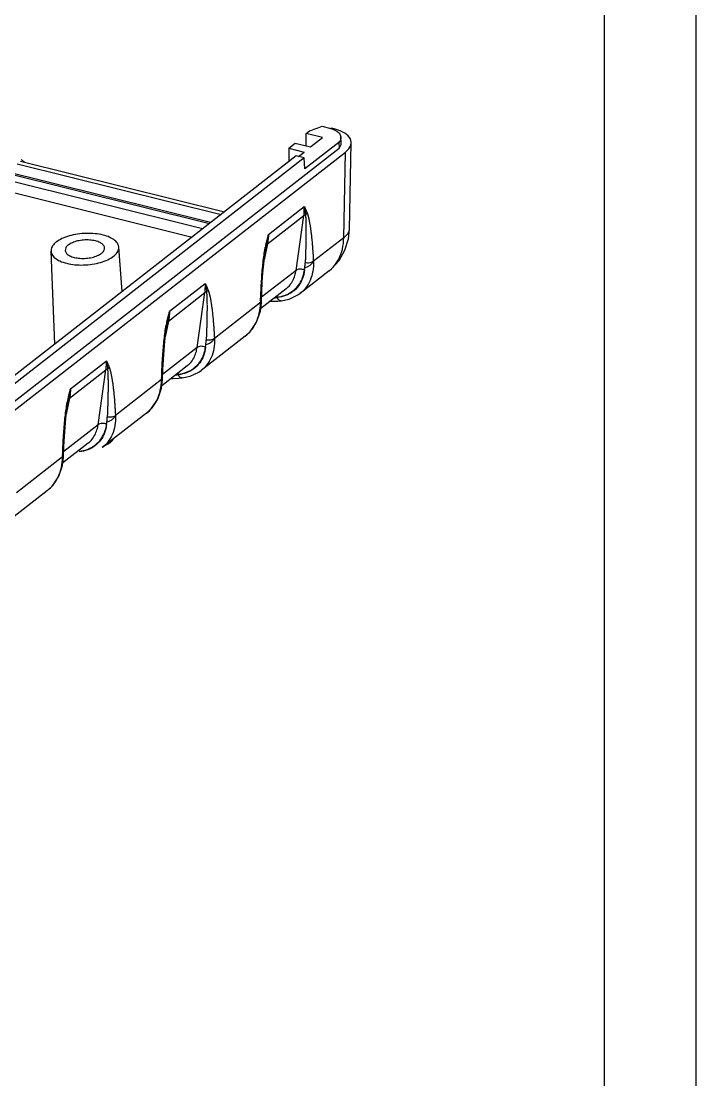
# Model space of a CAD drawing. Header units: inches. Extents: x 3700 to 4563, y 1353 to 2328.
# Drawn here: x 4012 to 4047.6, y 1409 to 1464.8 of the extents above; entities that cross this region are included whole.
import ezdxf

# ---------------------------------------------------------------- set-up
doc = ezdxf.new("R2010")
doc.units = ezdxf.units.IN
doc.header["$LTSCALE"] = 0.5
doc.layers.add('02___PRT_ALL_AXES', color=7, linetype='Continuous')
doc.layers.add('06___PRT_ALL_SURFS', color=7, linetype='Continuous')

msp = doc.modelspace()

# ---------------------------------------------------------------- linework, layer by layer
for p, q in [((4047.601, 1555.962), (4047.601, 1353.172)), ((4042.772, 1551.133), (4042.772, 1358))]:
    msp.add_line(p, q)
at = {"color": 7, "linetype": 'Continuous'}
for p, q in [((4027.053, 1458.916), (4027.227, 1459.051)), ((4027.891, 1459.296), (4028.417, 1459.165)), ((4028.392, 1459.194), (4028.355, 1459.181)), ((4028.533, 1459.159), (4028.392, 1459.194)), ((4026.134, 1458.143), (4026.482, 1458.414)), ((4026.482, 1458.414), (4027.292, 1458.212)), ((4028.773, 1458.439), (4026.994, 1457.052)), ((4027.918, 1458.7), (4027.053, 1458.916)), ((4027.058, 1458.27), (4027.053, 1458.916)), ((4027.292, 1458.212), (4027.918, 1458.7)), ((4028.773, 1458.439), (4028.793, 1458.152)), ((4028.907, 1458.436), (4028.887, 1458.723)), ((4029.336, 1453.878), (4029.436, 1458.427)), ((3990.968, 1428.66), (4028.793, 1458.152)), ((4026.134, 1458.143), (4026.957, 1457.938)), ((4026.134, 1458.143), (4026.139, 1457.431)), ((4026.652, 1457.7), (4026.957, 1457.938)), ((4026.525, 1457.732), (3992.265, 1431.02)), ((4026.952, 1457.626), (3992.692, 1430.913)), ((4011.812, 1457.322), (4022.568, 1454.646)), ((4011.991, 1457.462), (4022.748, 1454.786)), ((4026.952, 1457.626), (4026.525, 1457.732)), ((4026.994, 1457.052), (4026.952, 1457.626)), ((4022.017, 1454.216), (4010.888, 1456.985)), ((4011.142, 1456.856), (4021.953, 1454.167)), ((4009.499, 1456.325), (4021.039, 1453.454)), ((4021.591, 1453.884), (4010.78, 1456.574)), ((4025.068, 1453.59), (4026.956, 1455.063)), ((4025.013, 1453.093), (4026.936, 1454.593)), ((4026.523, 1451.695), (4026.936, 1454.593)), ((4029.034, 1453.422), (4027.436, 1452.176)), ((4017.359, 1450.584), (4017.173, 1452.93)), ((4025.013, 1453.093), (4024.846, 1452.256)), ((4024.941, 1452.908), (4024.969, 1453.04)), ((4013.799, 1447.809), (4013.604, 1452.718)), ((4026.523, 1451.695), (4024.707, 1450.279)), ((4028.263, 1451.671), (4026.744, 1450.487)), ((4021.738, 1450.994), (4019.849, 1449.522)), ((4025.997, 1450.729), (4024.658, 1449.684)), ((4024.698, 1450.008), (4024.716, 1450.541)), ((4025.531, 1450.267), (4025.548, 1450.298)), ((4025.737, 1450.094), (4025.737, 1450.094)), ((4024.65, 1450.004), (4022.218, 1448.108)), ((4024.696, 1449.975), (4024.698, 1450.008)), ((4019.723, 1448.839), (4019.751, 1448.972)), ((4023.848, 1448.229), (4021.526, 1446.418)), ((4014.631, 1445.453), (4016.52, 1446.926)), ((4019.48, 1445.94), (4019.498, 1446.472)), ((4020.313, 1446.199), (4020.33, 1446.23)), ((4019.432, 1445.935), (4017, 1444.039)), ((4019.478, 1445.907), (4019.48, 1445.94)), ((4020.519, 1446.026), (4020.519, 1446.026)), ((4014.505, 1444.77), (4014.533, 1444.903)), ((4018.63, 1444.16), (4016.308, 1442.35)), ((4014.261, 1441.871), (4014.28, 1442.404)), ((4014.214, 1441.867), (4011.782, 1439.97)), ((4014.26, 1441.838), (4014.261, 1441.871)), ((4013.412, 1440.092), (4011.09, 1438.281))]:
    msp.add_line(p, q, dxfattribs=at)
for points in [[(4028.262, 1451.67), (4028.392, 1451.778), (4028.796, 1452.225), (4029.099, 1452.762), (4029.283, 1453.365), (4029.336, 1453.877)], [(4024.716, 1450.541), (4024.743, 1451.073), (4024.778, 1451.569), (4024.82, 1452.041), (4024.876, 1452.51), (4024.941, 1452.908)], [(4025.148, 1450.066), (4025.254, 1450.069), (4025.555, 1450.08), (4025.737, 1450.094)], [(4025.737, 1450.094), (4026.162, 1450.182), (4026.624, 1450.401), (4026.745, 1450.488)], [(4023.848, 1448.229), (4024.126, 1448.491), (4024.445, 1448.974), (4024.64, 1449.548), (4024.696, 1449.975)], [(4019.498, 1446.472), (4019.525, 1447.004), (4019.56, 1447.501), (4019.602, 1447.972), (4019.658, 1448.441), (4019.723, 1448.839)], [(4020.519, 1446.026), (4020.944, 1446.113), (4021.405, 1446.332), (4021.527, 1446.419)], [(4018.63, 1444.16), (4018.908, 1444.423), (4019.227, 1444.905), (4019.422, 1445.48), (4019.478, 1445.907)], [(4019.93, 1445.998), (4020.036, 1446), (4020.336, 1446.011), (4020.519, 1446.026)], [(4014.28, 1442.404), (4014.307, 1442.935), (4014.341, 1443.432), (4014.384, 1443.904), (4014.44, 1444.372), (4014.505, 1444.771)], [(4013.412, 1440.092), (4013.69, 1440.354), (4014.009, 1440.836), (4014.204, 1441.411), (4014.26, 1441.838)]]:
    msp.add_lwpolyline(points, dxfattribs=at)
for centre, radius, start, end in [((3951.269, 1666.067), 220.511, 290.14903, 290.33285), ((4012.944, 1458.619), 1.412, 229.6368, 230.0802), ((4018.354, 1454.508), 6.776, 347.4911, 352.2154), ((4027.986, 1452.289), 3.146, 166.2635, 168.509), ((4022.685, 1452.295), 4.324, 352.2536, 354.1518), ((4022.815, 1452.283), 4.194, 354.1332, 357.5166), ((4027.144, 1453.104), 1.818, 307.9482, 315.746), ((4027.15, 1453.099), 1.81, 315.7499, 317.483), ((4057.13, 1449.118), 32.492, 178.3036, 178.4373), ((4024.716, 1442.791), 7.553, 83.6806, 84.3819), ((4013.136, 1450.44), 6.776, 347.4911, 352.2154), ((4021.615, 1450.059), 3.035, 358.526, 358.9511), ((4022.768, 1448.22), 3.146, 166.2635, 168.509), ((4017.596, 1448.215), 4.194, 354.1332, 357.5166), ((4017.467, 1448.227), 4.324, 352.2536, 354.1518), ((4016.397, 1445.99), 3.035, 358.526, 358.9511), ((4051.912, 1445.049), 32.492, 178.3036, 178.4373), ((4007.918, 1446.371), 6.776, 347.4911, 352.2154), ((4017.549, 1444.152), 3.146, 166.2635, 168.509), ((4012.378, 1444.146), 4.194, 354.1332, 357.5166), ((4012.249, 1444.158), 4.324, 352.2536, 354.1518), ((4011.179, 1441.922), 3.035, 358.526, 358.9511), ((4046.693, 1440.981), 32.492, 178.3036, 178.4373)]:
    msp.add_arc(centre, radius, start, end, dxfattribs=at)
for points, start_tangent, end_tangent in [([(4028.417, 1459.165), (4028.569, 1459.099), (4028.694, 1459.022)], (0.939839, -0.341619), (0.804398, -0.594091)), ([(4028.694, 1459.022), (4028.791, 1458.936), (4028.855, 1458.841), (4028.885, 1458.742), (4028.887, 1458.723)], (0.804398, -0.594091), (0.067753, -0.997702)), ([(4028.887, 1458.723), (4028.882, 1458.641), (4028.844, 1458.539), (4028.773, 1458.439)], (0.067753, -0.997702), (-0.665775, -0.746153)), ([(4028.793, 1458.152), (4028.849, 1458.226), (4028.887, 1458.303), (4028.907, 1458.388), (4028.907, 1458.436)], (0.665932, 0.746012), (-0.068991, 0.997617)), ([(4012.038, 1457.537), (4012.198, 1457.421), (4012.233, 1457.4)], (0.766946, -0.641712), (0.869546, -0.493851)), ([(4026.936, 1454.593), (4026.949, 1454.706), (4026.957, 1454.822), (4026.959, 1454.941), (4026.956, 1455.063)], (0.138015, 0.99043), (-0.045444, 0.998967)), ([(4026.956, 1455.063), (4026.982, 1454.92), (4027.002, 1454.779), (4027.017, 1454.637)], (0.194364, -0.980929), (0.086261, -0.996273)), ([(4026.956, 1455.063), (4027.005, 1454.954), (4027.054, 1454.844), (4027.103, 1454.731)], (0.413489, -0.910509), (0.386009, -0.922495)), ([(4026.936, 1454.593), (4026.973, 1454.618), (4027.017, 1454.637)], (0.763922, 0.645308), (0.944381, 0.328852)), ([(4027.017, 1454.637), (4027.022, 1454.596), (4027.025, 1454.557), (4027.028, 1454.519), (4027.03, 1454.483), (4027.032, 1454.446), (4027.034, 1454.409), (4027.036, 1454.369), (4027.038, 1454.327), (4027.039, 1454.279), (4027.041, 1454.227), (4027.042, 1454.169), (4027.044, 1454.106), (4027.045, 1454.037), (4027.045, 1453.964), (4027.046, 1453.884), (4027.046, 1453.799), (4027.046, 1453.706), (4027.046, 1453.606), (4027.045, 1453.496), (4027.043, 1453.378), (4027.041, 1453.247), (4027.038, 1453.103), (4027.034, 1452.941), (4027.029, 1452.759), (4027.023, 1452.558), (4027.015, 1452.339), (4027.005, 1452.102)], (0.111154, -0.993803), (-0.042906, -0.999079)), ([(4027.103, 1454.731), (4027.079, 1454.697), (4027.05, 1454.666), (4027.017, 1454.637)], (-0.527447, -0.849588), (-0.792602, -0.609739)), ([(4027.103, 1454.731), (4027.118, 1454.693), (4027.131, 1454.656), (4027.142, 1454.621), (4027.152, 1454.586), (4027.162, 1454.552), (4027.171, 1454.516), (4027.181, 1454.478), (4027.19, 1454.436), (4027.201, 1454.39), (4027.211, 1454.339), (4027.222, 1454.282), (4027.234, 1454.22), (4027.246, 1454.152), (4027.258, 1454.079), (4027.27, 1454), (4027.283, 1453.914), (4027.296, 1453.821), (4027.309, 1453.72), (4027.322, 1453.609), (4027.336, 1453.489), (4027.35, 1453.356), (4027.364, 1453.209), (4027.379, 1453.043), (4027.394, 1452.856), (4027.409, 1452.649), (4027.423, 1452.423), (4027.436, 1452.176)], (0.385924, -0.922531), (0.048744, -0.998811)), ([(4017.172, 1452.93), (4017.131, 1453.079), (4016.971, 1453.275), (4016.703, 1453.44), (4016.345, 1453.562), (4015.923, 1453.634), (4015.464, 1453.65), (4015, 1453.609), (4014.562, 1453.514), (4014.181, 1453.371), (4013.882, 1453.191)], (-0.086813, 0.996225), (-0.788621, -0.61488)), ([(4024.929, 1453.036), (4024.975, 1453.223), (4025.021, 1453.407), (4025.068, 1453.59)], (0.234056, 0.972223), (0.245906, 0.969294)), ([(4025.068, 1453.59), (4025.062, 1453.463), (4025.051, 1453.338), (4025.034, 1453.214), (4025.013, 1453.093)], (-0.024323, -0.999704), (-0.19809, -0.980184)), ([(4028.484, 1451.875), (4028.776, 1452.296), (4028.968, 1452.825), (4029.034, 1453.422)], (0.675824, 0.737063), (0.003202, 0.999995)), ([(4029.034, 1453.422), (4029.248, 1453.626), (4029.335, 1453.85), (4029.336, 1453.877)], (0.821601, 0.570063), (0.014242, 0.999899)), ([(4013.882, 1453.191), (4013.686, 1452.985), (4013.605, 1452.768), (4013.605, 1452.718)], (-0.788621, -0.61488), (0.048766, -0.99881)), ([(4014.512, 1453.034), (4014.383, 1452.89), (4014.351, 1452.754)], (-0.788621, -0.61488), (0.048524, -0.998822)), ([(4016.427, 1452.878), (4016.425, 1452.895), (4016.354, 1453.039), (4016.189, 1453.162), (4015.945, 1453.25), (4015.647, 1453.296), (4015.324, 1453.296), (4015.007, 1453.248), (4014.727, 1453.158), (4014.512, 1453.034)], (-0.048524, 0.998822), (-0.788621, -0.61488)), ([(4016.266, 1452.598), (4016.395, 1452.743), (4016.427, 1452.878)], (0.788621, 0.61488), (-0.048524, 0.998822)), ([(4016.896, 1452.441), (4017.092, 1452.647), (4017.172, 1452.865), (4017.172, 1452.93)], (0.788621, 0.61488), (-0.086813, 0.996225)), ([(4024.652, 1450.08), (4024.669, 1450.532), (4024.695, 1451.026), (4024.726, 1451.486), (4024.764, 1451.916), (4024.809, 1452.319), (4024.863, 1452.694), (4024.902, 1452.915)], (0.029604, 0.999562), (0.200186, 0.979758)), ([(4024.929, 1453.036), (4024.948, 1453.036), (4024.962, 1453.037), (4024.969, 1453.04)], (0.999265, -0.038331), (0.758146, 0.652085)), ([(4024.969, 1453.04), (4024.986, 1453.069), (4025.013, 1453.093)], (0.35928, 0.93323), (0.814255, 0.580507)), ([(4013.605, 1452.718), (4013.647, 1452.554), (4013.807, 1452.358), (4014.075, 1452.193), (4014.432, 1452.07), (4014.855, 1451.999), (4015.314, 1451.983), (4015.778, 1452.024), (4016.216, 1452.119), (4016.597, 1452.261), (4016.896, 1452.441)], (0.048766, -0.99881), (0.788621, 0.61488)), ([(4014.351, 1452.754), (4014.352, 1452.738), (4014.423, 1452.593), (4014.588, 1452.471), (4014.832, 1452.382), (4015.13, 1452.336), (4015.454, 1452.337), (4015.771, 1452.385), (4016.051, 1452.475), (4016.266, 1452.598)], (0.048524, -0.998822), (0.788621, 0.61488)), ([(4026.97, 1451.712), (4026.86, 1451.262), (4026.649, 1450.877), (4026.349, 1450.576), (4025.972, 1450.37), (4025.531, 1450.267)], (-0.128704, -0.991683), (-0.994748, -0.102356)), ([(4025.548, 1450.298), (4025.914, 1450.379), (4026.256, 1450.542), (4026.545, 1450.784), (4026.761, 1451.084), (4026.899, 1451.408), (4026.97, 1451.712)], (0.993648, 0.112531), (0.140927, 0.99002)), ([(4026.97, 1451.712), (4026.85, 1451.752), (4026.725, 1451.762), (4026.61, 1451.742), (4026.523, 1451.695)], (-0.899661, 0.436589), (-0.763922, -0.645308)), ([(4027.437, 1452.177), (4027.404, 1451.646), (4027.265, 1451.17), (4027.025, 1450.765), (4026.745, 1450.488)], (0.038773, -0.999248), (-0.78778, -0.615957)), ([(4026.987, 1451.855), (4027.109, 1451.889), (4027.237, 1451.957), (4027.352, 1452.055), (4027.437, 1452.177)], (0.985794, 0.167959), (0.442217, 0.896908)), ([(4027.437, 1452.177), (4027.353, 1452.125), (4027.243, 1452.094), (4027.121, 1452.085), (4027.005, 1452.102)], (-0.747885, -0.663828), (-0.967911, 0.251292)), ([(4025.997, 1450.729), (4026.152, 1450.871), (4026.343, 1451.137), (4026.464, 1451.424), (4026.523, 1451.695)], (0.787977, 0.615704), (0.137279, 0.990532)), ([(4021.718, 1450.524), (4021.731, 1450.638), (4021.738, 1450.754), (4021.741, 1450.873), (4021.738, 1450.994)], (0.138015, 0.99043), (-0.045444, 0.998967)), ([(4021.738, 1450.994), (4021.787, 1450.886), (4021.836, 1450.775), (4021.885, 1450.662)], (0.413489, -0.910509), (0.386009, -0.922495)), ([(4021.738, 1450.994), (4021.764, 1450.852), (4021.784, 1450.71), (4021.799, 1450.569)], (0.194364, -0.980929), (0.086261, -0.996273)), ([(4021.885, 1450.662), (4021.861, 1450.629), (4021.832, 1450.597), (4021.799, 1450.569)], (-0.527447, -0.849588), (-0.792602, -0.609739)), ([(4021.885, 1450.662), (4021.9, 1450.624), (4021.912, 1450.588), (4021.924, 1450.552), (4021.934, 1450.518), (4021.944, 1450.483), (4021.953, 1450.447), (4021.962, 1450.409), (4021.972, 1450.368), (4021.982, 1450.321), (4021.993, 1450.27), (4022.004, 1450.213), (4022.016, 1450.151), (4022.028, 1450.083), (4022.04, 1450.01), (4022.052, 1449.931), (4022.065, 1449.846), (4022.078, 1449.753), (4022.091, 1449.651), (4022.104, 1449.541), (4022.118, 1449.42), (4022.132, 1449.288), (4022.146, 1449.14), (4022.161, 1448.975), (4022.176, 1448.788), (4022.191, 1448.58), (4022.205, 1448.354), (4022.218, 1448.108)], (0.385924, -0.922531), (0.048744, -0.998811)), ([(4021.718, 1450.524), (4021.754, 1450.549), (4021.799, 1450.569)], (0.763922, 0.645308), (0.944381, 0.328852)), ([(4021.799, 1450.569), (4021.803, 1450.528), (4021.807, 1450.488), (4021.81, 1450.45), (4021.812, 1450.414), (4021.814, 1450.378), (4021.816, 1450.34), (4021.818, 1450.301), (4021.82, 1450.258), (4021.821, 1450.21), (4021.823, 1450.158), (4021.824, 1450.1), (4021.825, 1450.037), (4021.827, 1449.969), (4021.827, 1449.895), (4021.828, 1449.816), (4021.828, 1449.73), (4021.828, 1449.638), (4021.827, 1449.537), (4021.826, 1449.428), (4021.825, 1449.309), (4021.823, 1449.179), (4021.82, 1449.034), (4021.816, 1448.873), (4021.811, 1448.691), (4021.804, 1448.49), (4021.796, 1448.271), (4021.787, 1448.033)], (0.111154, -0.993803), (-0.042906, -0.999079)), ([(4024.65, 1450.004), (4024.695, 1450.053)], (0.82736, 0.561672), (0.358151, 0.933664)), ([(4024.695, 1450.053), (4024.7, 1450.078)], (0.358151, 0.933664), (0.01968, 0.999806)), ([(4025.531, 1450.267), (4025.355, 1450.225)], (-0.963113, -0.269098), (-0.980062, -0.198691)), ([(4025.548, 1450.298), (4025.519, 1450.356)], (-0.372632, 0.927979), (-0.515127, 0.857114)), ([(4025.737, 1450.094), (4025.734, 1450.094), (4025.656, 1450.111), (4025.585, 1450.171), (4025.531, 1450.267)], (-0.994494, -0.104794), (-0.366286, 0.930502)), ([(4019.711, 1448.967), (4019.757, 1449.154), (4019.803, 1449.339), (4019.849, 1449.522)], (0.234056, 0.972223), (0.245906, 0.969294)), ([(4019.849, 1449.522), (4019.844, 1449.394), (4019.833, 1449.269), (4019.816, 1449.146), (4019.795, 1449.025)], (-0.024323, -0.999704), (-0.19809, -0.980184)), ([(4023.848, 1448.229), (4024.146, 1448.52), (4024.414, 1448.944), (4024.584, 1449.443), (4024.649, 1449.981)], (0.788364, 0.615209), (0.025728, 0.999669)), ([(4024.65, 1450.003), (4024.66, 1450)], (0.920715, -0.390235), (0.961545, -0.274648)), ([(4024.66, 1450), (4024.693, 1449.981), (4024.692, 1449.977)], (0.961545, -0.274648), (-0.347314, -0.937749)), ([(4019.711, 1448.967), (4019.73, 1448.967), (4019.744, 1448.969), (4019.751, 1448.972)], (0.999265, -0.038331), (0.758146, 0.652085)), ([(4019.751, 1448.972), (4019.768, 1449), (4019.795, 1449.025)], (0.35928, 0.93323), (0.814255, 0.580507)), ([(4019.434, 1446.011), (4019.451, 1446.464), (4019.476, 1446.957), (4019.508, 1447.418), (4019.546, 1447.848), (4019.59, 1448.251), (4019.644, 1448.625), (4019.684, 1448.847)], (0.029604, 0.999562), (0.200186, 0.979758)), ([(4022.219, 1448.108), (4022.186, 1447.578), (4022.047, 1447.101), (4021.807, 1446.697), (4021.527, 1446.419)], (0.038773, -0.999248), (-0.78778, -0.615957)), ([(4021.769, 1447.786), (4021.891, 1447.821), (4022.019, 1447.888), (4022.134, 1447.986), (4022.219, 1448.108)], (0.985794, 0.167959), (0.442217, 0.896908)), ([(4022.219, 1448.108), (4022.135, 1448.057), (4022.024, 1448.025), (4021.903, 1448.017), (4021.787, 1448.033)], (-0.747885, -0.663828), (-0.967911, 0.251292)), ([(4021.752, 1447.644), (4021.642, 1447.193), (4021.431, 1446.809), (4021.131, 1446.507), (4020.754, 1446.301), (4020.313, 1446.199)], (-0.128704, -0.991683), (-0.994748, -0.102356)), ([(4020.33, 1446.23), (4020.696, 1446.31), (4021.037, 1446.473), (4021.327, 1446.715), (4021.543, 1447.015), (4021.681, 1447.339), (4021.752, 1447.644)], (0.993648, 0.112531), (0.140927, 0.99002)), ([(4021.752, 1447.644), (4021.632, 1447.683), (4021.507, 1447.693), (4021.392, 1447.673), (4021.305, 1447.627)], (-0.899661, 0.436589), (-0.763922, -0.645308)), ([(4016.499, 1446.456), (4016.512, 1446.569), (4016.52, 1446.685), (4016.523, 1446.804), (4016.52, 1446.926)], (0.138015, 0.99043), (-0.045444, 0.998967)), ([(4016.52, 1446.926), (4016.569, 1446.817), (4016.618, 1446.707), (4016.667, 1446.593)], (0.413489, -0.910509), (0.386009, -0.922495)), ([(4016.52, 1446.926), (4016.546, 1446.783), (4016.566, 1446.642), (4016.581, 1446.5)], (0.194364, -0.980929), (0.086261, -0.996273)), ([(4016.499, 1446.456), (4016.536, 1446.481), (4016.581, 1446.5)], (0.763922, 0.645308), (0.944381, 0.328852)), ([(4016.581, 1446.5), (4016.585, 1446.459), (4016.589, 1446.42), (4016.592, 1446.382), (4016.594, 1446.345), (4016.596, 1446.309), (4016.598, 1446.272), (4016.6, 1446.232), (4016.601, 1446.189), (4016.603, 1446.142), (4016.605, 1446.089), (4016.606, 1446.032), (4016.607, 1445.969), (4016.608, 1445.9), (4016.609, 1445.826), (4016.61, 1445.747), (4016.61, 1445.662), (4016.61, 1445.569), (4016.609, 1445.469), (4016.608, 1445.359), (4016.607, 1445.24), (4016.605, 1445.11), (4016.602, 1444.966), (4016.598, 1444.804), (4016.593, 1444.622), (4016.586, 1444.421), (4016.578, 1444.202), (4016.568, 1443.964)], (0.111154, -0.993803), (-0.042906, -0.999079)), ([(4016.667, 1446.593), (4016.643, 1446.56), (4016.614, 1446.529), (4016.581, 1446.5)], (-0.527447, -0.849588), (-0.792602, -0.609739)), ([(4016.667, 1446.593), (4016.681, 1446.556), (4016.694, 1446.519), (4016.706, 1446.484), (4016.716, 1446.449), (4016.725, 1446.414), (4016.735, 1446.379), (4016.744, 1446.341), (4016.754, 1446.299), (4016.764, 1446.253), (4016.775, 1446.201), (4016.786, 1446.145), (4016.798, 1446.083), (4016.81, 1446.015), (4016.822, 1445.942), (4016.834, 1445.863), (4016.847, 1445.777), (4016.86, 1445.684), (4016.873, 1445.583), (4016.886, 1445.472), (4016.9, 1445.352), (4016.914, 1445.219), (4016.928, 1445.072), (4016.943, 1444.906), (4016.958, 1444.719), (4016.972, 1444.512), (4016.987, 1444.286), (4017, 1444.039)], (0.385924, -0.922531), (0.048744, -0.998811)), ([(4020.313, 1446.199), (4020.137, 1446.157)], (-0.963113, -0.269098), (-0.980062, -0.198691)), ([(4020.519, 1446.026), (4020.516, 1446.025), (4020.438, 1446.042), (4020.367, 1446.103), (4020.313, 1446.199)], (-0.994494, -0.104794), (-0.366286, 0.930502)), ([(4018.63, 1444.16), (4018.928, 1444.451), (4019.196, 1444.875), (4019.366, 1445.375), (4019.431, 1445.912)], (0.788364, 0.615209), (0.025728, 0.999669)), ([(4019.431, 1445.935), (4019.442, 1445.931)], (0.920715, -0.390235), (0.961545, -0.274648)), ([(4019.432, 1445.935), (4019.477, 1445.985)], (0.82736, 0.561672), (0.358151, 0.933664)), ([(4019.442, 1445.931), (4019.474, 1445.913), (4019.473, 1445.908)], (0.961545, -0.274648), (-0.347315, -0.937749)), ([(4019.477, 1445.985), (4019.481, 1446.009)], (0.358151, 0.933664), (0.01968, 0.999806)), ([(4014.493, 1444.899), (4014.539, 1445.086), (4014.585, 1445.27), (4014.631, 1445.453)], (0.234056, 0.972223), (0.245906, 0.969294)), ([(4014.631, 1445.453), (4014.625, 1445.326), (4014.614, 1445.2), (4014.598, 1445.077), (4014.576, 1444.956)], (-0.024323, -0.999704), (-0.19809, -0.980184)), ([(4014.216, 1441.943), (4014.233, 1442.395), (4014.258, 1442.889), (4014.29, 1443.349), (4014.328, 1443.779), (4014.372, 1444.182), (4014.426, 1444.556), (4014.466, 1444.778)], (0.029604, 0.999562), (0.200186, 0.979758)), ([(4014.493, 1444.899), (4014.512, 1444.899), (4014.525, 1444.9), (4014.533, 1444.903)], (0.999265, -0.038331), (0.758146, 0.652085)), ([(4014.533, 1444.903), (4014.55, 1444.932), (4014.576, 1444.956)], (0.35928, 0.93323), (0.814255, 0.580507)), ([(4017, 1444.039), (4016.968, 1443.509), (4016.828, 1443.033), (4016.588, 1442.628), (4016.309, 1442.351)], (0.038773, -0.999248), (-0.78778, -0.615957)), ([(4016.55, 1443.718), (4016.673, 1443.752), (4016.801, 1443.82), (4016.916, 1443.918), (4017, 1444.039)], (0.985794, 0.167959), (0.442217, 0.896908)), ([(4017, 1444.039), (4016.916, 1443.988), (4016.806, 1443.957), (4016.684, 1443.948), (4016.568, 1443.964)], (-0.747885, -0.663828), (-0.967911, 0.251292)), ([(4016.534, 1443.575), (4016.424, 1443.125), (4016.213, 1442.74), (4015.913, 1442.439), (4015.536, 1442.233), (4015.094, 1442.13)], (-0.128704, -0.991683), (-0.994748, -0.102356)), ([(4015.111, 1442.161), (4015.478, 1442.242), (4015.819, 1442.405), (4016.109, 1442.646), (4016.325, 1442.947), (4016.462, 1443.271), (4016.534, 1443.575)], (0.993648, 0.112531), (0.140927, 0.99002)), ([(4016.534, 1443.575), (4016.414, 1443.615), (4016.289, 1443.625), (4016.174, 1443.605), (4016.087, 1443.558)], (-0.899661, 0.436589), (-0.763922, -0.645308)), ([(4016.463, 1442.468), (4016.509, 1442.489), (4016.665, 1442.578), (4016.792, 1442.679), (4016.883, 1442.79), (4016.891, 1442.802)], (0.914059, 0.405581), (0.513988, 0.857797)), ([(4016.511, 1442.508), (4016.664, 1442.595), (4016.791, 1442.697), (4016.863, 1442.779)], (0.898997, 0.437954), (0.591654, 0.806192)), ([(4013.412, 1440.092), (4013.71, 1440.383), (4013.977, 1440.807), (4014.148, 1441.306), (4014.213, 1441.844)], (0.788364, 0.615209), (0.025728, 0.999669)), ([(4014.213, 1441.866), (4014.223, 1441.863)], (0.920715, -0.390235), (0.961545, -0.274648)), ([(4014.214, 1441.867), (4014.258, 1441.916)], (0.82736, 0.561672), (0.358151, 0.933664)), ([(4014.223, 1441.863), (4014.256, 1441.844), (4014.255, 1441.84)], (0.961545, -0.274648), (-0.347314, -0.937749)), ([(4014.258, 1441.916), (4014.263, 1441.941)], (0.358151, 0.933664), (0.01968, 0.999806))]:
    msp.add_spline(points, degree=3, dxfattribs=dict(at, start_tangent=start_tangent, end_tangent=end_tangent))
at = {"layer": '02___PRT_ALL_AXES', "color": 7, "linetype": 'Continuous'}
for p in [(3991.559, 1428.642), (4029.034, 1453.422)]:
    msp.add_line(p, (4029.133, 1457.938), dxfattribs=at)
msp.add_ellipse((4027.484, 1458.345), major_axis=(1.952, 0.117), ratio=0.462882, start_param=-0.592644, end_param=0.975413, dxfattribs=at)
at = {"layer": '06___PRT_ALL_SURFS', "color": 7, "linetype": 'Continuous'}
for p, q in [((4019.795, 1449.025), (4021.718, 1450.524)), ((4021.305, 1447.627), (4021.718, 1450.524)), ((4019.795, 1449.025), (4019.628, 1448.188)), ((4021.305, 1447.627), (4019.489, 1446.211)), ((4014.576, 1444.956), (4016.499, 1446.456)), ((4016.087, 1443.558), (4016.499, 1446.456)), ((4020.779, 1446.66), (4019.44, 1445.616)), ((4014.576, 1444.956), (4014.41, 1444.119)), ((4016.087, 1443.558), (4014.271, 1442.142)), ((4015.561, 1442.591), (4014.221, 1441.547))]:
    msp.add_line(p, q, dxfattribs=at)
msp.add_arc((4019.498, 1438.722), 7.553, 83.6806, 84.3819, dxfattribs=at)
for points, start_tangent, end_tangent in [([(4020.779, 1446.66), (4020.934, 1446.803), (4021.125, 1447.068), (4021.246, 1447.356), (4021.305, 1447.627)], (0.787977, 0.615704), (0.137279, 0.990532)), ([(4020.33, 1446.23), (4020.301, 1446.287)], (-0.372632, 0.927979), (-0.515127, 0.857114)), ([(4015.561, 1442.591), (4015.716, 1442.734), (4015.907, 1443), (4016.027, 1443.287), (4016.087, 1443.558)], (0.787977, 0.615704), (0.137279, 0.990532))]:
    msp.add_spline(points, degree=3, dxfattribs=dict(at, start_tangent=start_tangent, end_tangent=end_tangent))

doc.saveas('drawing.dxf')
